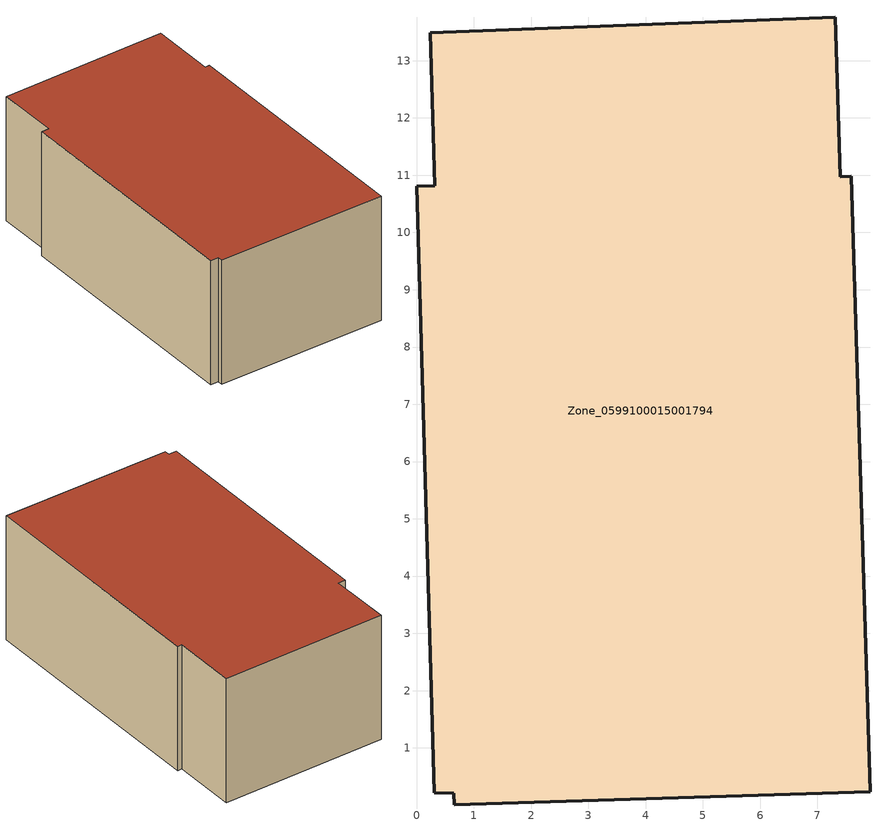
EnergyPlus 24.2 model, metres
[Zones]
Zone_0599100015001794
 floor ground (C_G): 0.65,0.21 0.31,0.21 0,10.81 0.32,10.82 0.24,13.49 7.31,13.75 7.4,10.97 7.59,10.98 7.92,0.23 0.66,0.01 z1.33
 wall outside (C_F): 7.4,10.97 7.31,13.75 0.24,13.49 0.32,10.82 0,10.81 0.31,0.21 0.65,0.21 0.66,0.01 7.92,0.23 7.59,10.98 7.4,10.97 z1.33:6.82
 roof outside (C_R): 0.31,0.21 0.65,0.21 0.66,0.01 7.92,0.23 7.59,10.98 7.4,10.97 7.31,13.75 0.24,13.49 0.32,10.82 0,10.81 z6.82
[BUILDING]
Pand.0599100015001794: North Axis=0; Terrain=City; Loads Convergence Tolerance Value=0.04; Temperature Convergence Tolerance Value=0.4; Solar Distribution=FullExterior; Maximum Number of Warmup Days=25; Minimum Number of Warmup Days=1
[Site:Location]
Rotterdam.The.Hague.AP_ZH_NLD Design_Conditions: Latitude=51.96; Longitude=4.45; Time Zone=1; Elevation=-4.5
[SITE:GROUNDTEMPERATURE:BUILDINGSURFACE]
18, 18, 18, 18, 18, 18, 18, 18, 18, 18, 18, 18
[MATERIAL] Thermal Absorptance=0.9; Solar Absorptance=0.7; Visible Absorptance=0.7
Name | Roughness | Thickness | Conductivity | Density | Specific Heat
G.D.1965 | MediumSmooth | 0.15 | 1 | 540 | 1210
F.D.1965 | Rough | 0.3 | 0.857143 | 1920 | 840
R.D.1965 | MediumRough | 0.2 | 0.08 | 1500 | 1000
[CONSTRUCTION]
C_G: G.D.1965
C_F: F.D.1965
C_R: R.D.1965
[ZONE]
Zone_0599100015001794: Type=1; Multiplier=1; Ceiling Height=Autocalculate; Volume=Autocalculate; Floor Area=autocalculate; Part of Total Floor Area=Yes
[ZONEINFILTRATION:DESIGNFLOWRATE]
Infil_Zone_0599100015001794: Zone or ZoneList or Space or SpaceList=Zone_0599100015001794; Schedule=AlwaysOn; Design Flow Rate Calculation Method=Flow/Area; Flow Rate per Floor Area=0.0042; Constant Term Coefficient=1; Temperature Term Coefficient=0; Velocity Term Coefficient=0; Velocity Squared Term Coefficient=0
[HVACTEMPLATE:ZONE:IDEALLOADSAIRSYSTEM]
Zone_0599100015001794: Maximum Heating Supply Air Temperature=50; Minimum Cooling Supply Air Temperature=13; Maximum Heating Supply Air Humidity Ratio=0.0156; Minimum Cooling Supply Air Humidity Ratio=0.0077; Heating Limit=NoLimit; Cooling Limit=NoLimit; Dehumidification Control Type=ConstantSensibleHeatRatio; Cooling Sensible Heat Ratio=0.7; Dehumidification Setpoint=60; Humidification Control Type=None; Humidification Setpoint=30; Outdoor Air Method=None; Outdoor Air Flow Rate per Person=0.00944; Outdoor Air Flow Rate per Zone Floor Area=0; Outdoor Air Flow Rate per Zone=0; Demand Controlled Ventilation Type=None; Outdoor Air Economizer Type=NoEconomizer; Heat Recovery Type=None; Sensible Heat Recovery Effectiveness=0.7; Latent Heat Recovery Effectiveness=0.65
[ZONECONTROL:THERMOSTAT]
ThermostatControl_Zone_0599100015001794: Zone or ZoneList=Zone_0599100015001794; Control Type Schedule=DualSetpointControlType; Control 1=Thermostat_Zone_0599100015001794; Temperature Difference Between Cutout And Setpoint=0
[THERMOSTATSETPOINT:DUALSETPOINT]
Thermostat_Zone_0599100015001794: Heating Setpoint Temperature Schedule=HeatingSetpoint_Zone_0599100015001794; Cooling Setpoint Temperature Schedule=CoolingSetpoint_Zone_0599100015001794
[SCHEDULE:COMPACT]
HeatingSetpoint_Zone_0599100015001794: Through: 12/31, For: AllDays, Until: 24:00, 21
CoolingSetpoint_Zone_0599100015001794: Through: 12/31, For: AllDays, Until: 24:00, 24
DualSetpointControlType: Through: 12/31, For: AllDays, Until: 24:00, 4
AlwaysOn: Through: 12/31, For: AllDays, Until: 24:00, 1
